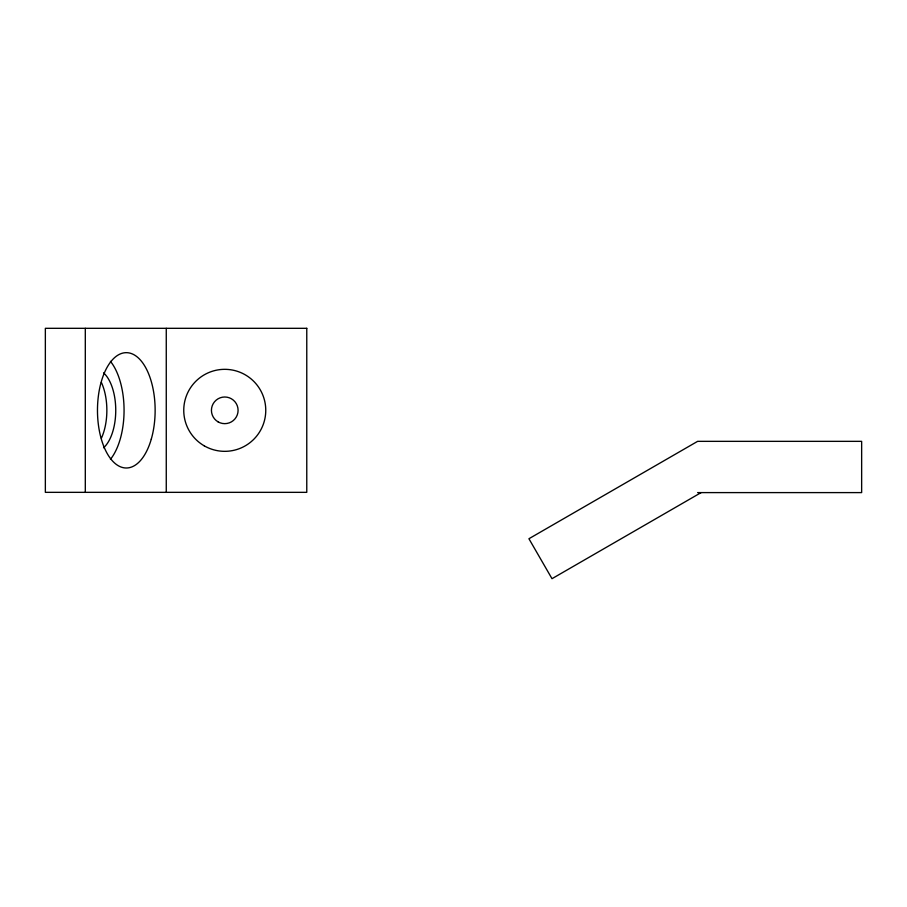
<?xml version="1.0" encoding="UTF-8"?>
<svg xmlns="http://www.w3.org/2000/svg" width="907" height="907" viewBox="0 0 907 907"><rect width="100%" height="100%" fill="white"/><g stroke="black" fill="none" stroke-linecap="round" stroke-linejoin="round"><path stroke-width="1.36" d="M701.1 492.603L552 578.689L528.928 538.735L697.619 441.346L861.65 441.346L861.65 492.603L697.619 492.603M166.264 328.311L166.264 492.342M85.303 328.311L85.303 492.342M101.38 382.425A41.008 20.498 -90 0 1 101.38 438.228M110.45 361.349A57.663 28.831 -90 0 1 110.45 459.305M103.579 372.868A41.008 20.498 -90 0 1 115.745 410.327A41.008 20.498 -90 0 1 103.579 447.786M306.77 328.311L45.35 328.311L45.35 492.342L306.77 492.342L306.77 328.311M218.088 421.868A13.333 13.333 0 0 0 238.088 410.327A13.333 13.333 0 0 0 218.088 398.785A13.333 13.333 0 0 0 218.088 421.868M204.256 445.847A41.008 41.008 0 0 0 265.762 410.327A41.008 41.008 0 0 0 204.256 374.818A41.008 41.008 0 0 0 204.256 445.847M151.276 439.158A57.663 28.831 -90 0 0 126.311 352.664A57.663 28.831 -90 0 0 101.335 439.158A57.663 28.831 -90 0 0 151.276 439.158"/></g></svg>
